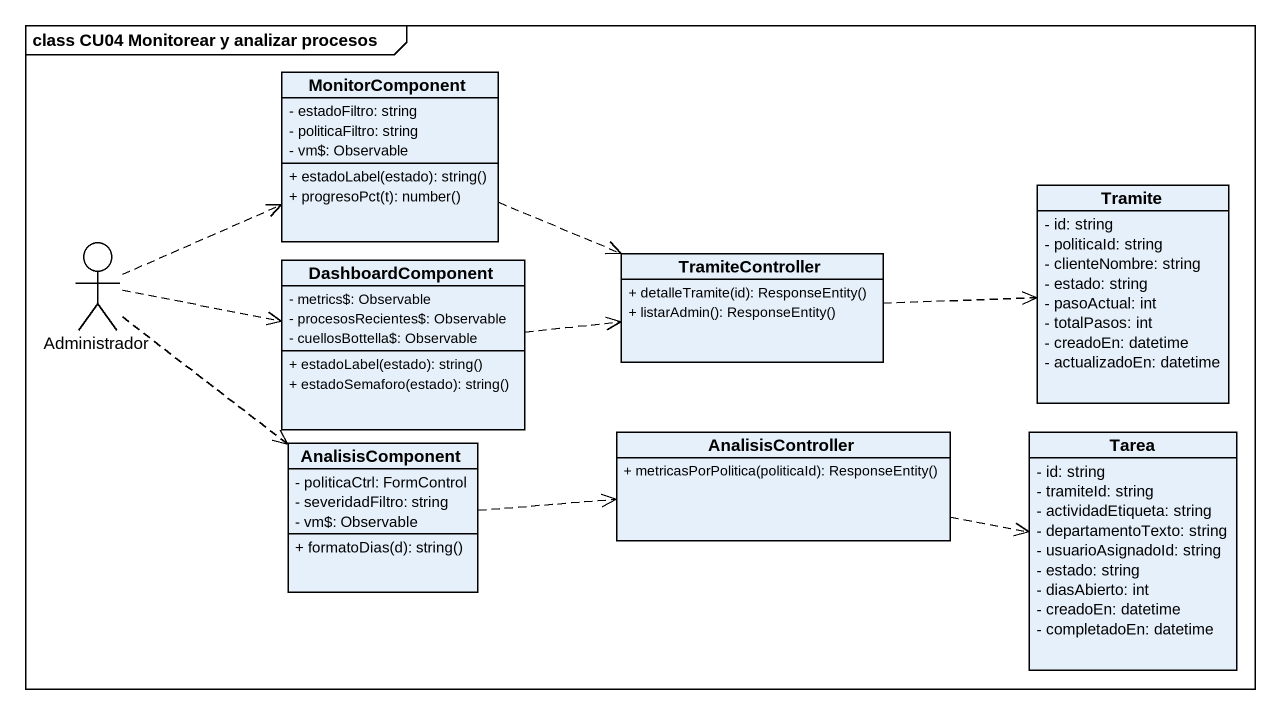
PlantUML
@startuml
mainframe class CU04 Monitorear y analizar procesos
allowmixing
hide circle
hide empty members
skinparam classAttributeIconSize 0
class MonitorComponent {
  - estadoFiltro: string
  - politicaFiltro: string
  - vm$: Observable
  + estadoLabel(estado): string()
  + progresoPct(t): number()
}
class Tramite {
  - id: string
  - politicaId: string
  - clienteNombre: string
  - estado: string
  - pasoActual: int
  - totalPasos: int
  - creadoEn: datetime
  - actualizadoEn: datetime
}
actor Administrador
class DashboardComponent {
  - metrics$: Observable
  - procesosRecientes$: Observable
  - cuellosBottella$: Observable
  + estadoLabel(estado): string()
  + estadoSemaforo(estado): string()
}
class TramiteController {
  + detalleTramite(id): ResponseEntity()
  + listarAdmin(): ResponseEntity()
}
class AnalisisComponent {
  - politicaCtrl: FormControl
  - severidadFiltro: string
  - vm$: Observable
  + formatoDias(d): string()
}
class AnalisisController {
  + metricasPorPolitica(politicaId): ResponseEntity()
}
class Tarea {
  - id: string
  - tramiteId: string
  - actividadEtiqueta: string
  - departamentoTexto: string
  - usuarioAsignadoId: string
  - estado: string
  - diasAbierto: int
  - creadoEn: datetime
  - completadoEn: datetime
}
MonitorComponent .right.> TramiteController
Administrador .right.> MonitorComponent
Administrador .right.> DashboardComponent
Administrador ..> AnalisisComponent
DashboardComponent .right.> TramiteController
TramiteController .right.> Tramite
AnalisisComponent .right.> AnalisisController
AnalisisController .right.> Tarea
@enduml
